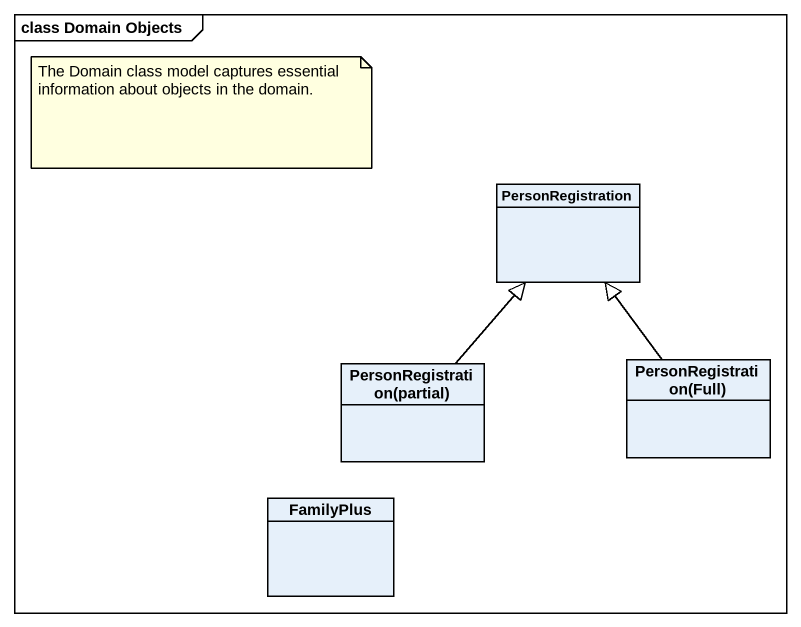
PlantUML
@startuml
mainframe class Domain Objects
hide circle
hide empty members
class PersonRegistration
class "PersonRegistration(partial)" as PersonRegistration_partial
class "PersonRegistration(Full)" as PersonRegistration_Full
class FamilyPlus
PersonRegistration_partial -up-|> PersonRegistration
PersonRegistration_Full -up-|> PersonRegistration
note as N1
  The Domain class model captures essential information about objects in the domain.
end note
@enduml
